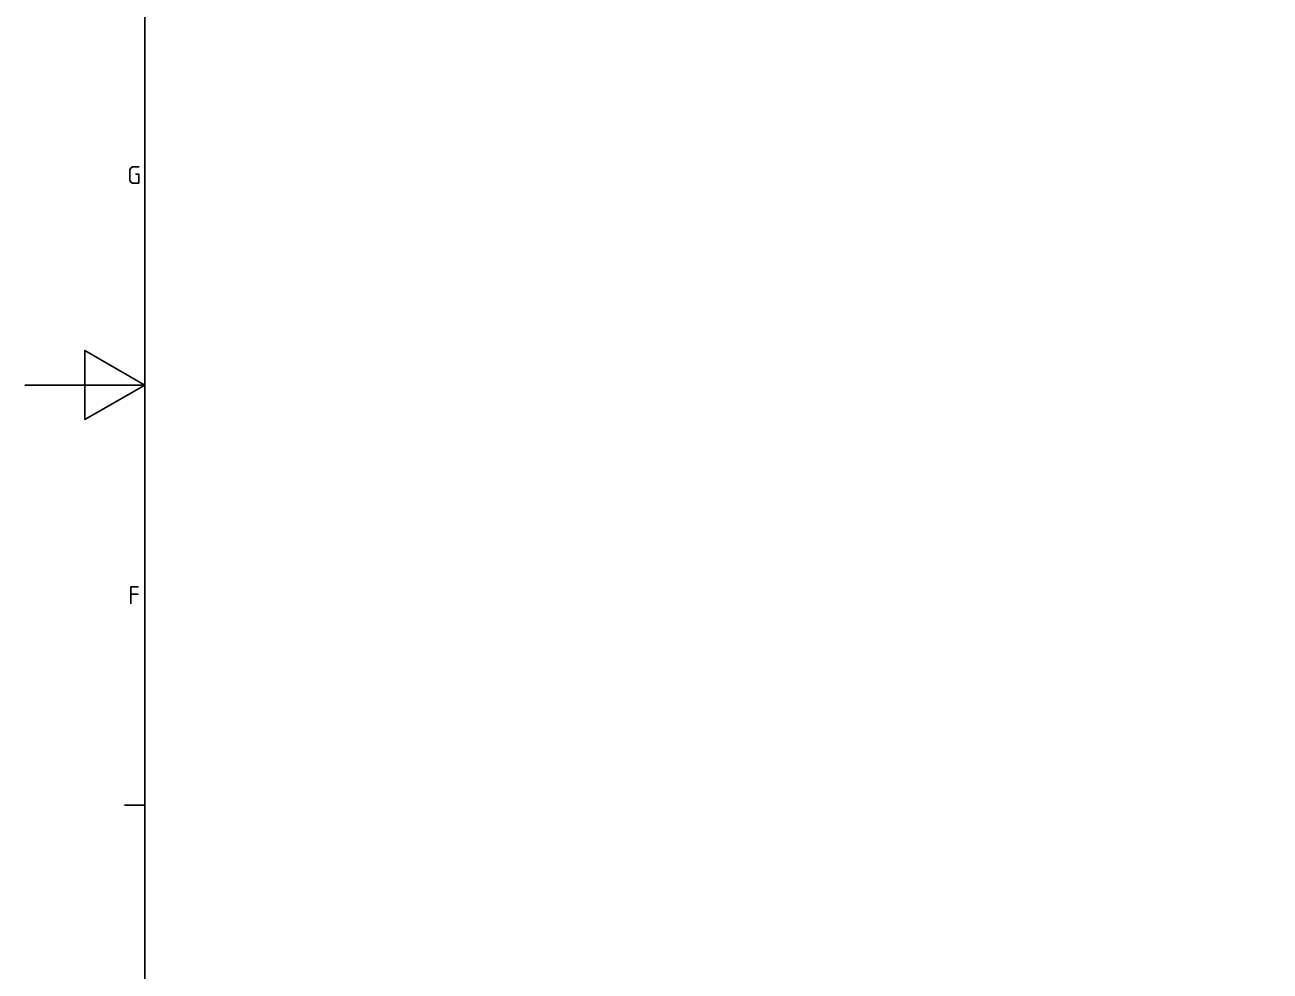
# Model space of a CAD drawing. Header units: millimetres. Extents: x 0 to 3567, y 0 to 2523.
# Drawn here: x 0 to 623, y 968 to 1442 of the extents above; entities that cross this region are included whole.
import ezdxf

# ---------------------------------------------------------------- set-up
doc = ezdxf.new("R2010")
doc.units = ezdxf.units.MM
doc.header["$LTSCALE"] = 3
doc.layers.get('0').update_dxf_attribs({"color": 3, "lineweight": 25, "true_color": 0x00ff00})
doc.layers.add('경계(ISO)', color=7, linetype='Continuous', lineweight=25)
doc.styles.add('문자 텍스트_PSTEK_POSCO', font='isocp.shx')

# ---------------------------------------------------------------- blocks, each defined once
blk = doc.blocks.new('경계 Default Border')
at = {"layer": '경계(ISO)'}
blk.add_line((20, 350.42), (16.6, 350.42), dxfattribs=at)
at = {"layer": '경계(ISO)', "flags": 128}
for points in [[(20, 20), (20, 821), (1169, 821), (1169, 20), (20, 20)], [(0, 420.5), (20, 420.5), (10, 426.27), (10, 414.73), (20, 420.5)]]:
    blk.add_lwpolyline(points, dxfattribs=at)
at = {"layer": '경계(ISO)', "color": 2, "true_color": 0xffff00, "char_height": 3, "attachment_point": 7, "style": '문자 텍스트_PSTEK_POSCO'}
for s, insert in [('G', (17.08, 454.01)), ('F', (17.24, 383.96))]:
    blk.add_mtext(s, dxfattribs=dict(at, insert=insert))

msp = doc.modelspace()

# ---------------------------------------------------------------- block references
at = {"xscale": 3, "yscale": 3, "zscale": 3}
msp.add_blockref('경계 Default Border', (0, 0), dxfattribs=at)

doc.saveas('drawing.dxf')
